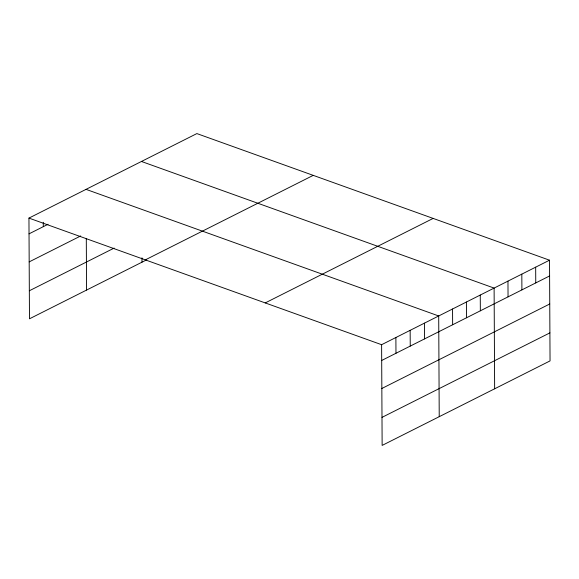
<?xml version="1.0" encoding="UTF-8"?>
<svg xmlns="http://www.w3.org/2000/svg" width="579" height="579" viewBox="0 0 579 579"><rect width="100%" height="100%" fill="white"/><g stroke="black" fill="none" stroke-linecap="round" stroke-linejoin="round"><path stroke-width="0.87" d="M146.596 259.862L29.478 318.805L28.95 218.095L196.86 133.583L549.522 260.195L550.05 360.905L382.14 445.417L381.612 344.7L549.522 260.195M29.03 233.851L48.064 224.268M29.182 261.889L80.72 235.942M29.334 290.774L114.128 248.094M145.329 259.877L313.239 175.365M265.233 302.918L433.143 218.413M381.699 360.464L549.609 275.951M381.843 388.495L549.753 303.982M381.995 417.379L549.905 332.874M141.45 161.469L494.111 288.081L494.64 388.799M86.039 189.362L438.701 315.968L439.229 416.685M28.95 218.095L381.612 344.7M535.669 267.165L535.756 282.921M521.817 274.135L521.903 289.891M507.964 281.112L508.051 296.868M480.259 295.051L480.346 310.807M466.406 302.028L466.493 317.784M452.554 308.998L452.64 324.754M424.429 323.154L424.516 338.91M410.156 330.334L410.243 346.09M395.884 337.521L395.971 353.277M141.956 257.807L141.978 262.186M86.3 238.57L86.568 290.072M43.28 222.285L43.302 226.664"/></g></svg>
